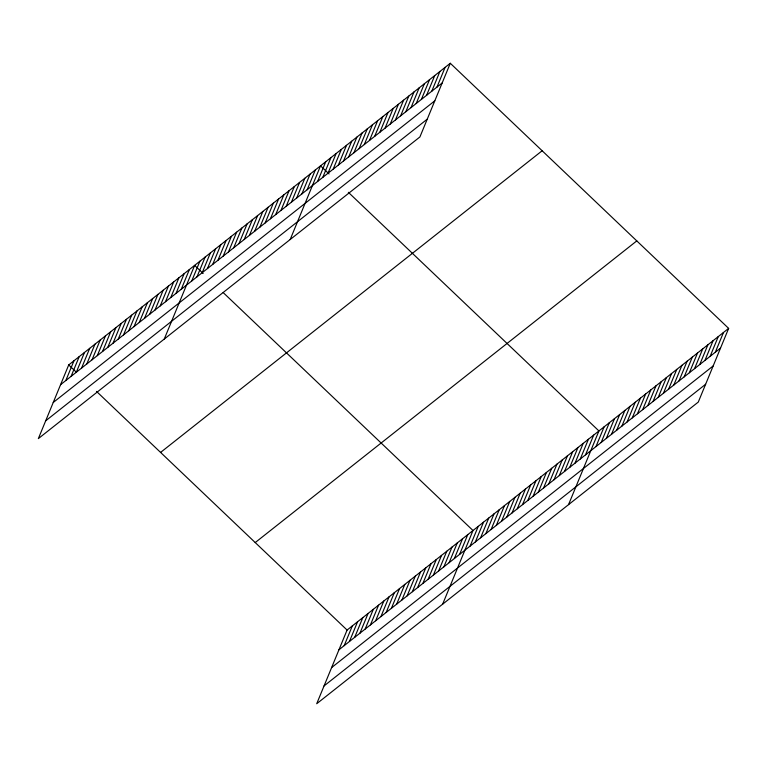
<?xml version="1.0" encoding="UTF-8"?>
<svg xmlns="http://www.w3.org/2000/svg" width="767" height="767" viewBox="0 0 767 767"><rect width="100%" height="100%" fill="white"/><g stroke="black" fill="none" stroke-linecap="round" stroke-linejoin="round"><path stroke-width="1.15" d="M450.287 63.268L68.714 364.929L38.35 438.609L419.913 136.948L450.287 63.268L728.65 328.391L698.286 402.071L316.713 703.732L347.087 630.052L728.65 328.391M65.828 380.518L73.968 360.787M71.072 376.376L79.212 356.636M76.326 372.225L84.456 352.494M81.57 368.083L89.701 348.343M86.815 363.932L94.955 344.191M92.059 359.781L100.199 340.049M97.313 355.639L105.443 335.898M102.557 351.487L110.688 331.747M107.802 347.336L115.942 327.605M113.046 343.194L121.186 323.453M118.291 339.043L126.43 319.302M123.545 334.891L131.675 315.16M128.789 330.75L136.919 311.009M134.033 326.598L142.173 306.867M139.278 322.456L147.417 302.716M144.532 318.305L152.662 298.564M149.776 314.154L157.906 294.423M155.02 310.012L163.16 290.271M160.265 305.86L168.404 286.12M165.519 301.709L173.649 281.978M170.763 297.567L178.893 277.827M176.007 293.416L184.138 273.685M181.252 289.274L189.391 269.533M164.263 339.062L194.636 265.382L203.13 273.474M191.75 280.971L199.88 261.24M196.994 276.829L205.125 257.089M202.239 272.678L210.379 252.937M207.483 268.527L215.623 248.796M212.737 264.385L220.867 244.644M217.981 260.234L226.112 240.493M223.226 256.082L231.366 236.351M228.47 251.94L236.61 232.2M233.714 247.789L241.854 228.058M238.968 243.647L247.099 223.906M244.213 239.496L252.343 219.755M249.457 235.344L257.597 215.613M254.702 231.203L262.841 211.462M259.955 227.051L268.086 207.311M265.2 222.9L273.33 203.169M270.444 218.758L278.584 199.017M275.689 214.607L283.828 194.876M280.943 210.465L289.073 190.724M286.187 206.313L294.317 186.573M291.431 202.162L299.561 182.431M296.676 198.02L304.815 178.28M301.92 193.869L310.06 174.128M307.174 189.717L315.304 169.986M290.185 239.515L320.548 165.835L329.043 173.927M317.605 181.472L325.745 161.732M322.792 177.369L330.932 157.628M327.988 173.265L336.119 153.525M333.175 169.162L341.305 149.421M338.362 165.058L346.502 145.327M343.549 160.955L351.689 141.224M348.745 156.851L356.876 137.12M353.932 152.748L362.062 133.017M359.119 148.654L367.259 128.914M364.306 144.551L372.446 124.81M369.502 140.447L377.632 120.707M374.689 136.344L382.819 116.603M379.876 132.24L388.016 112.5M385.063 128.137L393.203 108.396M390.259 124.033L398.389 104.293M395.446 119.93L403.576 100.199M400.633 115.827L408.773 96.096M405.829 111.723L413.959 91.992M411.016 107.62L419.146 87.889M416.203 103.516L424.343 83.785M421.39 99.422L429.53 79.682M426.586 95.319L434.716 75.578M431.773 91.215L439.903 71.475M436.96 87.112L445.1 67.371M344.191 645.641L352.331 625.901M349.445 641.49L357.575 621.759M354.69 637.339L362.82 617.608M359.934 633.197L368.074 613.456M365.178 629.045L373.318 609.314M370.432 624.904L378.562 605.163M375.677 620.752L383.807 601.012M380.921 616.601L389.051 596.87M386.165 612.459L394.305 592.718M391.41 608.308L399.549 588.567M396.664 604.156L404.794 584.425M401.908 600.015L410.038 580.274M407.152 595.863L415.292 576.132M412.397 591.721L420.537 571.981M417.651 587.57L425.781 567.829M422.895 583.419L431.025 563.687M428.139 579.277L436.279 559.536M433.384 575.125L441.524 555.385M438.628 570.974L446.768 551.243M443.882 566.832L452.012 547.092M449.126 562.681L457.257 542.95M454.371 558.529L462.511 538.798M459.615 554.388L467.755 534.647M442.636 604.185L472.999 530.505L223.197 292.591M470.113 546.094L478.244 526.354M475.358 541.943L483.498 522.202M480.602 537.792L488.742 518.061M485.856 533.65L493.986 513.909M491.101 529.498L499.231 509.758M496.345 525.347L504.475 505.616M501.589 521.205L509.729 501.465M506.834 517.054L514.973 497.323M512.088 512.912L520.218 493.171M517.332 508.761L525.462 489.02M522.576 504.609L530.716 484.878M527.821 500.467L535.96 480.727M533.075 496.316L541.205 476.575M538.319 492.165L546.449 472.434M543.563 488.023L551.703 468.282M548.808 483.872L556.947 464.14M554.052 479.72L562.192 459.989M559.306 475.578L567.436 455.838M564.55 471.427L572.681 451.696M569.795 467.285L577.934 447.545M575.039 463.134L583.179 443.393M580.293 458.982L588.423 439.251M585.537 454.841L593.668 435.1M568.548 504.628L598.922 430.949L348.343 192.306M595.969 446.586L604.108 426.855M601.165 442.482L609.295 422.751M606.352 438.379L614.482 418.648M611.539 434.275L619.678 414.544M616.726 430.182L624.865 410.441M621.922 426.078L630.052 406.337M627.109 421.975L635.239 402.234M632.296 417.871L640.435 398.131M637.482 413.768L645.622 394.027M642.679 409.664L650.809 389.924M647.866 405.561L655.996 385.82M653.053 401.457L661.192 381.726M658.239 397.354L666.379 377.623M663.436 393.25L671.566 373.519M668.623 389.147L676.753 369.416M673.809 385.044L681.949 365.313M678.996 380.95L687.136 361.209M684.193 376.846L692.323 357.106M689.38 372.743L697.51 353.002M694.566 368.639L702.706 348.899M699.753 364.536L707.893 344.795M704.95 360.432L713.08 340.692M710.137 356.329L718.267 336.598M715.323 352.226L723.463 332.495M60.583 384.67L442.147 83.009M53.249 402.474L434.812 100.813M45.684 420.815L427.257 119.153M160.581 452.425L542.144 150.763M255.219 542.566L636.792 240.896M338.947 649.783L720.52 348.122M331.612 667.587L713.176 365.926M324.048 685.928L705.621 384.267M68.714 364.929L76.441 372.283M96.508 391.4L347.087 630.052"/></g></svg>
